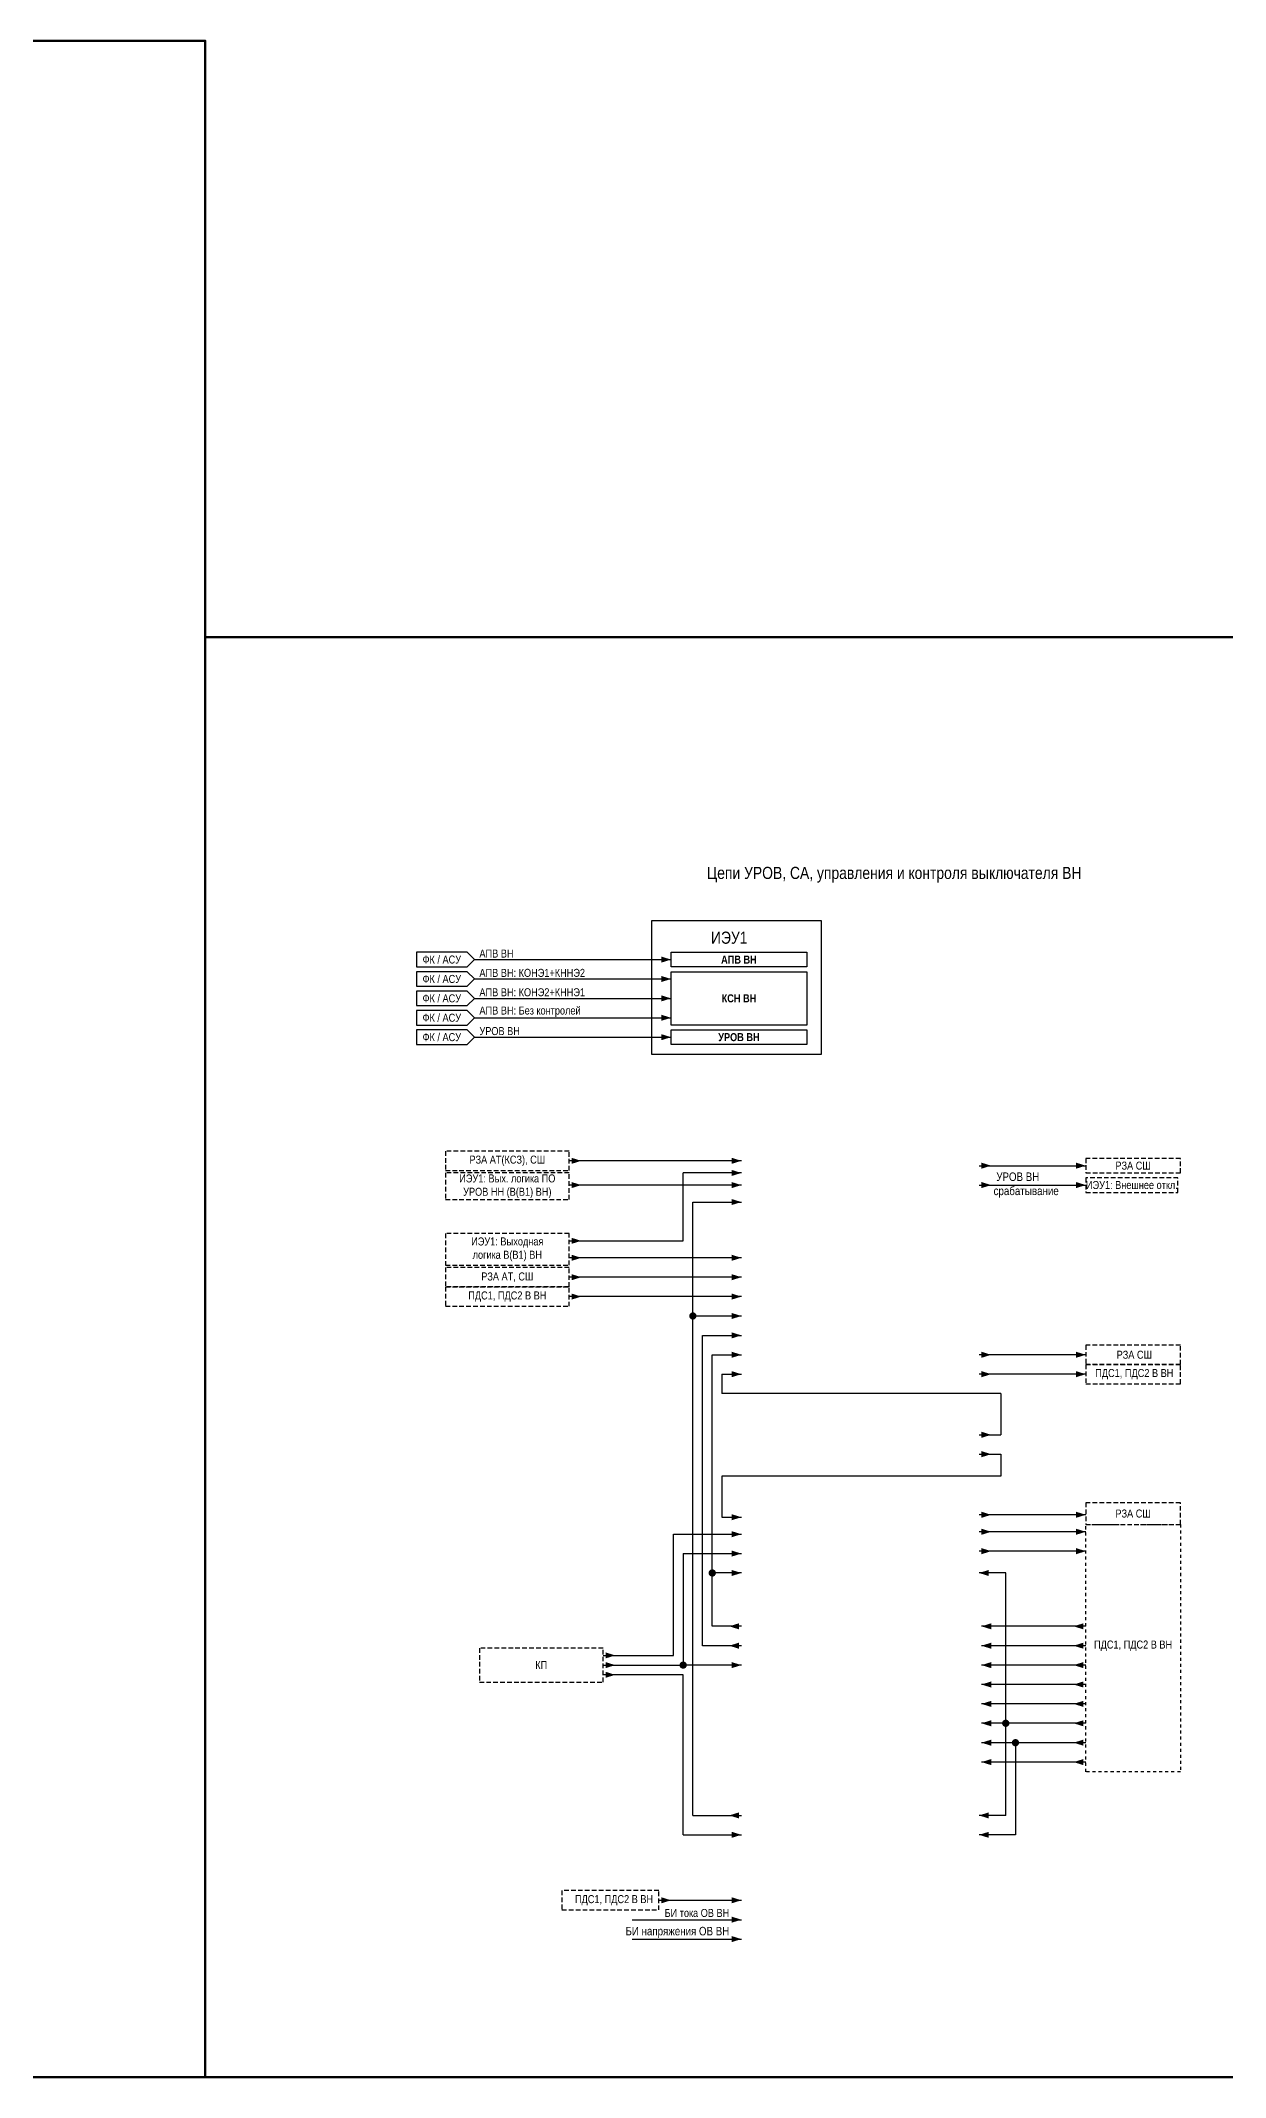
# Model space of a CAD drawing. Header units: millimetres. Extents: x 25558 to 49929, y 1902 to 19390.
# Drawn here: x 37046 to 37534, y 15827 to 16667 of the extents above; entities that cross this region are included whole.
import ezdxf

# ---------------------------------------------------------------- set-up
doc = ezdxf.new("R2010")
doc.units = ezdxf.units.MM
doc.linetypes.add('JIS_02_1.2', pattern=[2.5, 1.25, -1.25])
doc.linetypes.add('штриховая2', pattern=[9.525, 6.35, -3.175])
for name, color, linetype, lineweight in [('Основная', 7, 'Continuous', 30), ('Отключение_включение', 1, 'Continuous', 30), ('Тонкая', 7, 'Continuous', 5), ('Цепи внешние', 84, 'Continuous', 30), ('Цепи внутренние', 5, 'Continuous', 30), ('Цепь - ФК и АСУ', 132, 'Continuous', 30)]:
    doc.layers.add(name, color=color, linetype=linetype, lineweight=lineweight)
doc.styles.add('Narrow', font='ARIALN.TTF')

# ---------------------------------------------------------------- blocks, each defined once
blk = doc.blocks.new('Point')
at = {"layer": 'Основная', "color": 0, "const_width": 1.5}
blk.add_lwpolyline([(-0.75, 0, 1), (0.75, 0, 1)], format="xyb", close=True, dxfattribs=at)

msp = doc.modelspace()

# ---------------------------------------------------------------- linework, layer by layer
at = {"layer": 'Основная', "ltscale": 0.3}
msp.add_lwpolyline([(37298, 16249), (37368, 16249), (37368, 16304), (37298, 16304)], close=True, dxfattribs=at)
at = {"layer": 'Основная'}
for points in [[(37306, 16291), (37362, 16291), (37362, 16285), (37306, 16285)], [(37306, 16283), (37362, 16283), (37362, 16261), (37306, 16261)], [(37306, 16259), (37362, 16259), (37362, 16253), (37306, 16253)]]:
    msp.add_lwpolyline(points, close=True, dxfattribs=at)
at = {"layer": 'Основная', "color": 5}
msp.add_lwpolyline([(37315, 15935), (37335, 15935)], dxfattribs=at)
at = {"layer": 'Отключение_включение'}
for p, q in [((37433, 16203), (37477, 16203)), ((37433, 16195), (37477, 16195)), ((37477, 16117), (37433, 16117)), ((37307, 16051), (37335, 16051)), ((37477, 16052), (37433, 16052)), ((37477, 16044), (37433, 16044)), ((37311, 16043), (37311, 15997)), ((37311, 16043), (37335, 16043)), ((37335, 15997), (37311, 15997))]:
    msp.add_line(p, q, dxfattribs=at)
for points in [[(37438, 16203, 0, 2.5, 0), (37434, 16203, 0, 0, 0)], [(37477, 16203, 0, 2.5, 0), (37473, 16203, 0, 0, 0)], [(37438, 16195, 0, 2.5, 0), (37434, 16195, 0, 0, 0)], [(37477, 16195, 0, 2.5, 0), (37473, 16195, 0, 0, 0)], [(37438, 16117, 0, 2.5, 0), (37434, 16117, 0, 0, 0)], [(37477, 16117, 0, 2.5, 0), (37473, 16117, 0, 0, 0)], [(37438, 16052, 0, 2.5, 0), (37434, 16052, 0, 0, 0)], [(37477, 16052, 0, 2.5, 0), (37473, 16052, 0, 0, 0)], [(37438, 16044, 0, 2.5, 0), (37434, 16044, 0, 0, 0)], [(37477, 16044, 0, 2.5, 0), (37473, 16044, 0, 0, 0)], [(37335, 15997, 0, 2.5, 0), (37331, 15997, 0, 0, 0)]]:
    msp.add_lwpolyline(points, format="xyseb", dxfattribs=at)
for points in [[(37307, 16001), (37307, 16051)], [(37278, 16001), (37307, 16001)], [(37278, 15997), (37311, 15997)]]:
    msp.add_lwpolyline(points, dxfattribs=at)
at = {"layer": 'Отключение_включение', "ltscale": 0.3}
for points in [[(37335, 16051, 0, 2.5, 0), (37331, 16051, 0, 0, 0)], [(37335, 16043, 0, 2.5, 0), (37331, 16043, 0, 0, 0)], [(37283, 16001, 0, 2.5, 0), (37279, 16001, 0, 0, 0)], [(37283, 15997, 0, 2.5, 0), (37279, 15997, 0, 0, 0)]]:
    msp.add_lwpolyline(points, format="xyseb", dxfattribs=at)
at = {"layer": 'Тонкая', "color": 3, "lineweight": 50}
for points in [[(37114, 15827), (36520, 15827), (36520, 16667), (37114, 16667)], [(37114, 15827), (37114, 16421), (37954, 16421), (37954, 15827)]]:
    msp.add_lwpolyline(points, close=True, dxfattribs=at)
at = {"layer": 'Цепи внешние', "ltscale": 0.3}
for p, q in [((37335, 16205), (37264, 16205)), ((37335, 16157), (37264, 16157)), ((37335, 16149), (37264, 16149)), ((37477, 16125), (37433, 16125)), ((37477, 16059), (37433, 16059)), ((37444, 16035), (37433, 16035)), ((37444, 15973), (37444, 16035)), ((37311, 15993), (37278, 15993)), ((37311, 15927), (37311, 15993)), ((37444, 15935), (37444, 15973)), ((37301, 15900), (37335, 15900))]:
    msp.add_line(p, q, dxfattribs=at)
at = {"layer": 'Цепи внешние'}
for p, q in [((37448, 15965), (37448, 15927)), ((37448, 15927), (37433, 15927))]:
    msp.add_line(p, q, dxfattribs=at)
at = {"layer": 'Цепи внешние', "linetype": 'штриховая2', "ltscale": 0.3}
for points in [[(37264, 16209), (37213, 16209), (37213, 16201), (37264, 16201)], [(37516, 16206), (37477, 16206), (37477, 16200), (37516, 16200)], [(37264, 16161), (37213, 16161), (37213, 16153), (37264, 16153)], [(37264, 16153), (37213, 16153), (37213, 16145), (37264, 16145)], [(37516, 16129), (37477, 16129), (37477, 16121), (37516, 16121)], [(37516, 16121), (37477, 16121), (37477, 16113), (37516, 16113)], [(37516, 16064), (37477, 16064), (37477, 16055), (37516, 16055)], [(37278, 16004), (37227, 16004), (37227, 15990), (37278, 15990)], [(37301, 15904), (37261, 15904), (37261, 15896), (37301, 15896)]]:
    msp.add_lwpolyline(points, close=True, dxfattribs=at)
at = {"layer": 'Цепи внешние', "ltscale": 0.3}
for points in [[(37269, 16205, 0, 2.5, 0), (37265, 16205, 0, 0, 0)], [(37335, 16205, 0, 2.5, 0), (37331, 16205, 0, 0, 0)], [(37269, 16157, 0, 2.5, 0), (37265, 16157, 0, 0, 0)], [(37335, 16157, 0, 2.5, 0), (37331, 16157, 0, 0, 0)], [(37269, 16149, 0, 2.5, 0), (37265, 16149, 0, 0, 0)], [(37335, 16149, 0, 2.5, 0), (37331, 16149, 0, 0, 0)], [(37438, 16125, 0, 2.5, 0), (37434, 16125, 0, 0, 0)], [(37477, 16125, 0, 2.5, 0), (37473, 16125, 0, 0, 0)], [(37438, 16059, 0, 2.5, 0), (37434, 16059, 0, 0, 0)], [(37477, 16059, 0, 2.5, 0), (37473, 16059, 0, 0, 0)], [(37433, 16035, 0, 2.5, 0), (37437, 16035, 0, 0, 0)], [(37434, 16013, 0, 2.5, 0), (37438, 16013, 0, 0, 0)], [(37472, 16013, 0, 2.5, 0), (37476, 16013, 0, 0, 0)], [(37434, 16005, 0, 2.5, 0), (37438, 16005, 0, 0, 0)], [(37472, 16005, 0, 2.5, 0), (37476, 16005, 0, 0, 0)], [(37283, 15993, 0, 2.5, 0), (37279, 15993, 0, 0, 0)], [(37434, 15997, 0, 2.5, 0), (37438, 15997, 0, 0, 0)], [(37472, 15997, 0, 2.5, 0), (37476, 15997, 0, 0, 0)], [(37434, 15989, 0, 2.5, 0), (37438, 15989, 0, 0, 0)], [(37472, 15989, 0, 2.5, 0), (37476, 15989, 0, 0, 0)], [(37434, 15981, 0, 2.5, 0), (37438, 15981, 0, 0, 0)], [(37472, 15981, 0, 2.5, 0), (37476, 15981, 0, 0, 0)], [(37434, 15973, 0, 2.5, 0), (37438, 15973, 0, 0, 0)], [(37472, 15973, 0, 2.5, 0), (37476, 15973, 0, 0, 0)], [(37434, 15965, 0, 2.5, 0), (37438, 15965, 0, 0, 0)], [(37472, 15965, 0, 2.5, 0), (37476, 15965, 0, 0, 0)], [(37434, 15957, 0, 2.5, 0), (37438, 15957, 0, 0, 0)], [(37472, 15957, 0, 2.5, 0), (37476, 15957, 0, 0, 0)], [(37433, 15935, 0, 2.5, 0), (37437, 15935, 0, 0, 0)], [(37335, 15927, 0, 2.5, 0), (37331, 15927, 0, 0, 0)], [(37433, 15927, 0, 2.5, 0), (37437, 15927, 0, 0, 0)], [(37306, 15900, 0, 2.5, 0), (37302, 15900, 0, 0, 0)], [(37335, 15900, 0, 2.5, 0), (37331, 15900, 0, 0, 0)]]:
    msp.add_lwpolyline(points, format="xyseb", dxfattribs=at)
at = {"layer": 'Цепи внешние', "linetype": 'JIS_02_1.2'}
msp.add_lwpolyline([(37477, 16055), (37516, 16055), (37516, 15953), (37477, 15953)], close=True, dxfattribs=at)
at = {"layer": 'Цепи внешние', "ltscale": 0.3}
for points in [[(37477, 16013), (37434, 16013)], [(37477, 16005), (37434, 16005)], [(37477, 15997), (37434, 15997)], [(37477, 15989), (37434, 15989)], [(37477, 15981), (37434, 15981)], [(37444, 15935), (37433, 15935)], [(37311, 15927), (37335, 15927)]]:
    msp.add_lwpolyline(points, dxfattribs=at)
at = {"layer": 'Цепи внешние'}
for points in [[(37477, 15973), (37434, 15973)], [(37477, 15965), (37434, 15965)], [(37477, 15957), (37434, 15957)]]:
    msp.add_lwpolyline(points, dxfattribs=at)
at = {"layer": 'Цепи внутренние', "ltscale": 0.3}
for p, q in [((37335, 16200), (37311, 16200)), ((37311, 16172), (37311, 16200)), ((37335, 16195), (37264, 16195)), ((37315, 16141), (37315, 16188)), ((37315, 16188), (37335, 16188)), ((37264, 16172), (37311, 16172)), ((37335, 16165), (37264, 16165)), ((37315, 15935), (37315, 16141)), ((37315, 16141), (37335, 16141)), ((37319, 16005), (37319, 16133)), ((37319, 16133), (37335, 16133)), ((37323, 16035), (37323, 16125)), ((37323, 16125), (37335, 16125)), ((37327, 16117), (37335, 16117)), ((37327, 16117), (37327, 16109)), ((37442, 16109), (37327, 16109)), ((37442, 16109), (37442, 16092)), ((37433, 16092), (37442, 16092)), ((37433, 16084), (37442, 16084)), ((37442, 16084), (37442, 16075)), ((37442, 16084), (37442, 16084)), ((37442, 16075), (37327, 16075)), ((37327, 16075), (37327, 16058)), ((37327, 16058), (37335, 16058)), ((37335, 16035), (37323, 16035)), ((37335, 16005), (37319, 16005)), ((37290, 15884), (37335, 15884))]:
    msp.add_line(p, q, dxfattribs=at)
at = {"layer": 'Цепи внутренние', "linetype": 'штриховая2', "ltscale": 0.3}
for points in [[(37264, 16200), (37213, 16200), (37213, 16189), (37264, 16189)], [(37515, 16198), (37477, 16198), (37477, 16192), (37515, 16192)], [(37264, 16175), (37213, 16175), (37213, 16162), (37264, 16162)]]:
    msp.add_lwpolyline(points, close=True, dxfattribs=at)
at = {"layer": 'Цепи внутренние', "ltscale": 0.3}
for points in [[(37269, 16195, 0, 2.5, 0), (37265, 16195, 0, 0, 0)], [(37335, 16200, 0, 2.5, 0), (37331, 16200, 0, 0, 0)], [(37335, 16195, 0, 2.5, 0), (37331, 16195, 0, 0, 0)], [(37335, 16188, 0, 2.5, 0), (37331, 16188, 0, 0, 0)], [(37269, 16172, 0, 2.5, 0), (37265, 16172, 0, 0, 0)], [(37269, 16165, 0, 2.5, 0), (37265, 16165, 0, 0, 0)], [(37335, 16165, 0, 2.5, 0), (37331, 16165, 0, 0, 0)], [(37335, 16141, 0, 2.5, 0), (37331, 16141, 0, 0, 0)], [(37335, 16133, 0, 2.5, 0), (37331, 16133, 0, 0, 0)], [(37335, 16125, 0, 2.5, 0), (37331, 16125, 0, 0, 0)], [(37335, 16117, 0, 2.5, 0), (37331, 16117, 0, 0, 0)], [(37438, 16092, 0, 2.5, 0), (37434, 16092, 0, 0, 0)], [(37438, 16084, 0, 2.5, 0), (37434, 16084, 0, 0, 0)], [(37335, 16058, 0, 2.5, 0), (37331, 16058, 0, 0, 0)], [(37335, 16035, 0, 2.5, 0), (37331, 16035, 0, 0, 0)], [(37330, 16013, 0, 2.5, 0), (37334, 16013, 0, 0, 0)], [(37330, 16005, 0, 2.5, 0), (37334, 16005, 0, 0, 0)], [(37330, 15935, 0, 2.5, 0), (37334, 15935, 0, 0, 0)], [(37335, 15892, 0, 2.5, 0), (37331, 15892, 0, 0, 0)], [(37335, 15884, 0, 2.5, 0), (37331, 15884, 0, 0, 0)]]:
    msp.add_lwpolyline(points, format="xyseb", dxfattribs=at)
for points in [[(37323, 16013), (37323, 16035)], [(37335, 16013), (37323, 16013)]]:
    msp.add_lwpolyline(points, dxfattribs=at)
at = {"layer": 'Цепи внутренние'}
msp.add_lwpolyline([(37290, 15892), (37335, 15892)], dxfattribs=at)
at = {"layer": 'Цепь - ФК и АСУ', "ltscale": 0.3}
for points in [[(37225, 16288), (37222, 16291), (37201, 16291), (37201, 16285), (37222, 16285), (37225, 16288)], [(37225, 16280), (37222, 16283), (37201, 16283), (37201, 16277), (37222, 16277), (37225, 16280)], [(37225, 16272), (37222, 16275), (37201, 16275), (37201, 16269), (37222, 16269), (37225, 16272)], [(37225, 16264), (37222, 16267), (37201, 16267), (37201, 16261), (37222, 16261), (37225, 16264)], [(37225, 16256), (37222, 16259), (37201, 16259), (37201, 16253), (37222, 16253), (37225, 16256)]]:
    msp.add_lwpolyline(points, dxfattribs=at)
at = {"layer": 'Цепь - ФК и АСУ'}
for points in [[(37225, 16288), (37306, 16288), (37306, 16288), (37306, 16288)], [(37225, 16280), (37306, 16280), (37306, 16280), (37306, 16280)], [(37225, 16272), (37306, 16272), (37306, 16272), (37306, 16272)], [(37225, 16264), (37306, 16264), (37306, 16264), (37306, 16264)], [(37225, 16256), (37306, 16256), (37306, 16256), (37306, 16256)]]:
    msp.add_lwpolyline(points, dxfattribs=at)
at = {"layer": 'Цепь - ФК и АСУ', "ltscale": 0.3}
for points in [[(37306, 16288, 0, 2.5, 0), (37302, 16288, 0, 0, 0)], [(37306, 16280, 0, 2.5, 0), (37302, 16280, 0, 0, 0)], [(37306, 16272, 0, 2.5, 0), (37302, 16272, 0, 0, 0)], [(37306, 16264, 0, 2.5, 0), (37302, 16264, 0, 0, 0)], [(37306, 16256, 0, 2.5, 0), (37302, 16256, 0, 0, 0)]]:
    msp.add_lwpolyline(points, format="xyseb", dxfattribs=at)

# ---------------------------------------------------------------- block references
at = {"layer": 'Отключение_включение'}
msp.add_blockref('Point', (37311, 15997), dxfattribs=at)
at = {"layer": 'Цепи внешние'}
for p in [(37444, 15973), (37448, 15965)]:
    msp.add_blockref('Point', p, dxfattribs=at)
at = {"layer": 'Цепи внутренние'}
for p in [(37315, 16141), (37323, 16035)]:
    msp.add_blockref('Point', p, dxfattribs=at)

# ---------------------------------------------------------------- texts
at = {"layer": 'Основная', "style": 'Narrow'}
for s, insert, char_height, width, attachment_point in [('Цепи УРОВ, СА, управления и контроля выключателя ВН', (37398, 16323), 5, 188.2306, 5), ('ИЭУ1', (37330, 16297), 5, 64, 5), ('ФК / АСУ', (37211.5, 16288), 3.3, 21, 5), ('АПВ ВН', (37227, 16290.5), 3.3, 73.8439, 4), ('{\\fArial Narrow|b1|i0|c204|p34;\\C0;АПВ ВН}', (37334, 16288), 3.3, 56, 5), ('ФК / АСУ', (37211.5, 16280), 3.3, 21, 5), ('АПВ ВН: {\\C0;КОНЭ1+КННЭ2}', (37227, 16282.5), 3.3, 73.8439, 4), ('ФК / АСУ', (37211.5, 16272), 3.3, 21, 5), ('АПВ ВН:{\\C0; КОНЭ2+КННЭ1}', (37227, 16274.5), 3.3, 73.8439, 4), ('{\\fArial Narrow|b1|i0|c204|p34;\\C0;КСН ВН}', (37334, 16272), 3.3, 56, 5), ('ФК / АСУ', (37211.5, 16264), 3.3, 21, 5), ('АПВ ВН: Без контролей', (37227, 16266.5), 3.3, 73.8439, 4), ('ФК / АСУ', (37211.5, 16256), 3.3, 21, 5), ('УРОВ ВН', (37227, 16258.5), 3.3, 73.8439, 4), ('{\\fArial Narrow|b1|i0|c204|p34;\\C0;УРОВ ВН}', (37334, 16256), 3.3, 56, 5), ('РЗА АТ(КСЗ), СШ', (37238.5, 16205), 3.3, 51, 5), ('РЗА СШ', (37496.5, 16203), 3.3, 39, 5), ('ИЭУ1: Вых. логика ПО УРОВ НН (В(В1) ВН)', (37238.5, 16194.5), 3.3, 46.2876, 5), (' УРОВ ВН срабатывание', (37439, 16195), 3.5, 35, 4), ('ИЭУ1: Внешнее откл.', (37496, 16195), 3.3, 38, 5), ('ИЭУ1: Выходная логика В(В1) ВН', (37238.5, 16168.5), 3.3, 41.4232, 5), ('РЗА АТ, СШ', (37238.5, 16157), 3.3, 51, 5), ('ПДС1, ПДС2 В ВН', (37238.5, 16149), 3.3, 51, 5), ('РЗА СШ', (37497, 16125), 3.3, 39, 5), ('ПДС1, ПДС2 В ВН', (37497, 16117), 3.3, 39, 5), ('РЗА СШ', (37496.5, 16059.5), 3.3, 39, 5), ('ПДС1, ПДС2 В ВН', (37496.5, 16005), 3.3, 39, 5), ('КП', (37252.5, 15997), 3.3, 51, 5), ('ПДС1, ПДС2 В ВН', (37282.5, 15900), 3.3, 43, 5), (' {\\H0.94286x; БИ тока ОВ ВН}', (37330, 15894.75), 3.5, 34, 6), ('  БИ напряжения ОВ ВН', (37330, 15886.75), 3.5, 48, 6)]:
    msp.add_mtext(s, dxfattribs=dict(at, insert=insert, char_height=char_height, width=width, attachment_point=attachment_point))

doc.saveas('drawing.dxf')
